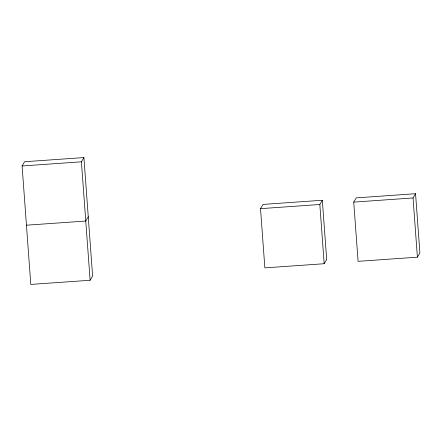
<?xml version="1.0" encoding="UTF-8"?>
<svg xmlns="http://www.w3.org/2000/svg" width="442" height="442" viewBox="0 0 442 442"><rect width="100%" height="100%" fill="white"/><g stroke="black" fill="none" stroke-linecap="round" stroke-linejoin="round"><path stroke-width="0.66" d="M22.1 165.977L24.603 161.733L83.914 157.573L92.61 276.023L90.113 280.267L30.796 284.427L22.1 165.977L81.411 161.811L83.914 157.573M88.262 216.801L85.765 221.039L26.448 225.199M260.515 208.657L263.018 204.419L322.328 200.254L326.677 259.482L324.179 263.725L264.863 267.885L260.515 208.657L319.831 204.497L322.328 200.254M353.738 202.116L356.235 197.878L415.552 193.712L419.9 252.94L417.397 257.178L358.086 261.344L353.738 202.116L413.049 197.95L415.552 193.712M413.049 197.95L417.397 257.178M319.831 204.497L324.179 263.725M81.411 161.811L90.113 280.267"/></g></svg>
